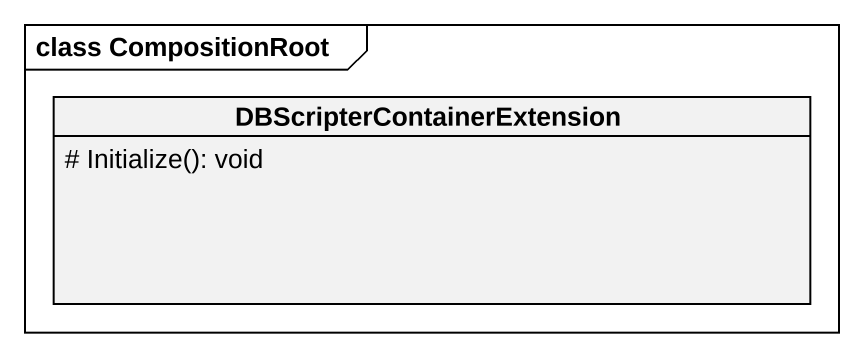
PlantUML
@startuml
mainframe class CompositionRoot
hide circle
hide empty members
skinparam classAttributeIconSize 0
class DBScripterContainerExtension {
  # Initialize(): void
}
@enduml
